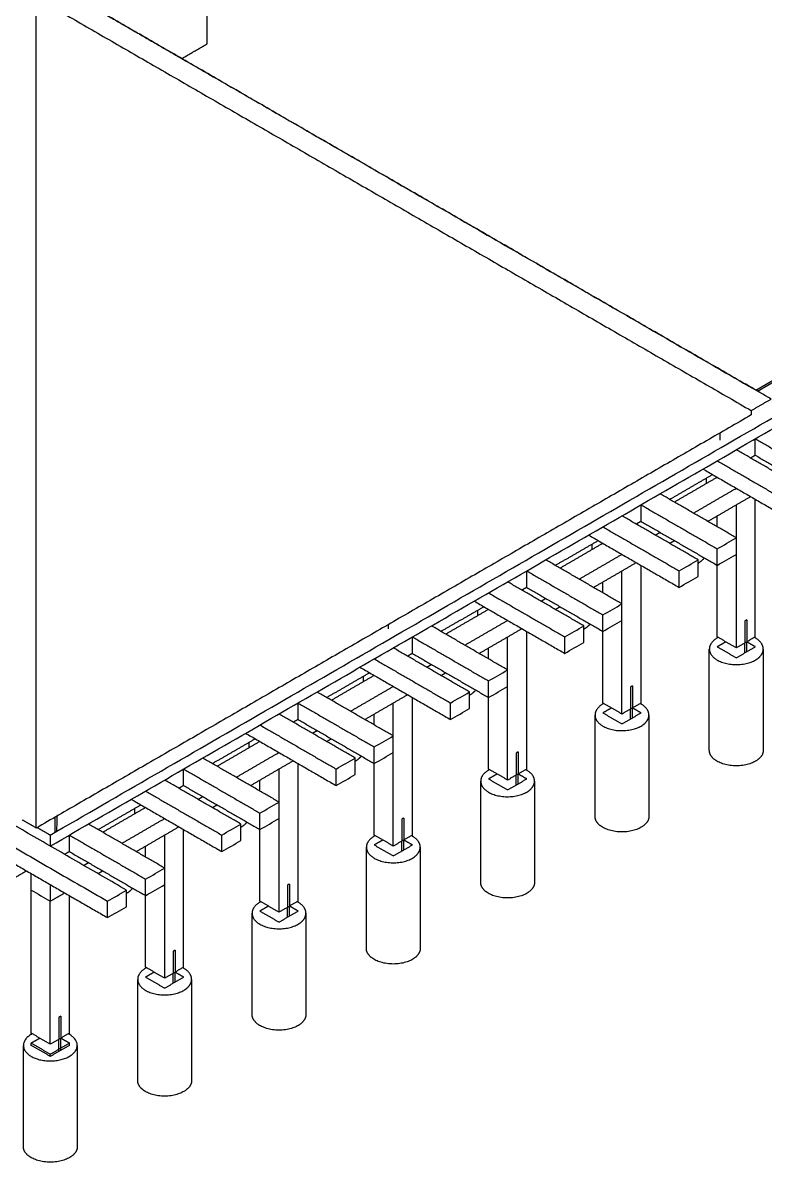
# Model space of a CAD drawing. Header units: centimetres. Extents: x 7653 to 15270, y 5751 to 14937.
# Drawn here: x 10951 to 11679, y 5751 to 6868 of the extents above; entities that cross this region are included whole.
import ezdxf

# ---------------------------------------------------------------- set-up
doc = ezdxf.new("R2010")
doc.units = ezdxf.units.CM
for name, color, linetype, true_color in [('Make2D$Visible$Curves$base', 7, 'Continuous', 0x000000), ('Make2D$Visible$Curves$estructura', 7, 'Continuous', 0x402a2a), ('Make2D$Visible$Curves$techo', 7, 'Continuous', 0x000000)]:
    doc.layers.add(name, color=color, linetype=linetype, true_color=true_color)

msp = doc.modelspace()

# ---------------------------------------------------------------- linework, layer by layer
at = {"layer": 'Make2D$Visible$Curves$base'}
for points, degree in [([(10977.8, 6071.5), (12612.9, 7015.5), (14248, 7959.5)], 2), ([(10977.8, 6060.7), (11706.6, 6481.4), (12435.4, 6902.2)], 2), ([(10193, 6492.2), (10613.5, 6249.5), (11033.9, 6006.7)], 2), ([(11669.2, 6443.7), (11669.2, 6449.1), (11669.2, 6454.5), (11669.2, 6459.9)], 3), ([(11669.2, 6459.9), (11706.6, 6438.3), (11744, 6416.7)], 2), ([(11052.6, 6017.5), (10678.9, 6233.3), (10305.1, 6449.1)], 2), ([(11725.3, 6405.9), (11687.9, 6427.5), (11650.6, 6449.1)], 2), ([(11669.2, 6443.7), (11666.9, 6442.3), (11664.6, 6441)], 2), ([(11669.2, 6443.7), (11706.6, 6422.1), (11744, 6400.5)], 2), ([(11631.9, 6438.3), (11669.2, 6416.7), (11706.6, 6395.1)], 2), ([(11585.2, 6400.5), (11606.2, 6412.7), (11627.2, 6424.8)], 2), ([(11631.9, 6422.1), (11610.8, 6410), (11589.8, 6397.8)], 2), ([(11617.9, 6430.2), (11662.2, 6404.6), (11706.6, 6378.9)], 2), ([(11620.9, 6421.2), (11620.9, 6419.4), (11620.9, 6417.6), (11620.9, 6415.8)], 3), ([(11608.5, 6387), (11629.5, 6399.2), (11650.6, 6411.3)], 2), ([(11650.6, 6362.8), (11613.2, 6384.3), (11575.8, 6405.9)], 2), ([(11622.5, 6378.9), (11643.5, 6391.1), (11664.6, 6403.2)], 2), ([(11669.2, 6265.7), (11669.2, 6310.6), (11669.2, 6355.6), (11669.2, 6400.5)], 3), ([(11557.1, 6378.9), (11557.1, 6384.3), (11557.1, 6389.7), (11557.1, 6395.1)], 3), ([(11557.1, 6395.1), (11594.5, 6373.5), (11631.9, 6352)], 2), ([(11650.6, 6362.8), (11650.6, 6373.5), (11650.6, 6384.3), (11650.6, 6395.1)], 3), ([(11613.2, 6341.2), (11575.8, 6362.8), (11538.4, 6384.3)], 2), ([(11557.1, 6378.9), (11554.8, 6377.6), (11552.5, 6376.2)], 2), ([(11557.1, 6378.9), (11594.5, 6357.4), (11631.9, 6335.8)], 2), ([(11631.9, 6373.5), (11631.9, 6377.1), (11631.9, 6380.7), (11631.9, 6384.3)], 3), ([(11505.7, 6365.5), (11550.1, 6339.8), (11594.5, 6314.2)], 2), ([(11519.7, 6373.5), (11557.1, 6352), (11594.5, 6330.4)], 2), ([(11571.1, 6365.5), (11573.5, 6366.8), (11575.8, 6368.2)], 2), ([(11473, 6335.8), (11494.1, 6347.9), (11515.1, 6360.1)], 2), ([(11519.8, 6357.4), (11498.7, 6345.2), (11477.7, 6333.1)], 2), ([(11508.8, 6356.4), (11508.8, 6354.6), (11508.8, 6352.8), (11508.8, 6351)], 3), ([(11585.2, 6357.4), (11587.5, 6358.7), (11589.8, 6360.1)], 2), ([(11631.9, 6352), (11638.1, 6355.6), (11644.3, 6359.2), (11650.6, 6362.8)], 3), ([(11650.6, 6346.6), (11650.6, 6354.7), (11650.6, 6362.8)], 2), ([(11496.4, 6322.3), (11517.4, 6334.4), (11538.4, 6346.6)], 2), ([(11631.9, 6335.8), (11631.9, 6343.9), (11631.9, 6352)], 2), ([(11631.9, 6335.8), (11638.1, 6339.4), (11644.3, 6343), (11650.6, 6346.6)], 3), ([(11650.6, 6254.9), (11650.6, 6285.4), (11650.6, 6316), (11650.6, 6346.6)], 3), ([(11538.4, 6298), (11501.1, 6319.6), (11463.7, 6341.2)], 2), ([(11510.4, 6314.2), (11531.4, 6326.3), (11552.5, 6338.5)], 2), ([(11557.1, 6200.9), (11557.1, 6245.9), (11557.1, 6290.8), (11557.1, 6335.8)], 3), ([(11594.5, 6330.4), (11600.7, 6334), (11607, 6337.6), (11613.2, 6341.2)], 3), ([(11613.2, 6325), (11613.2, 6333.1), (11613.2, 6341.2)], 2), ([(11631.9, 6265.7), (11631.9, 6289), (11631.9, 6312.4), (11631.9, 6335.8)], 3), ([(11445, 6314.2), (11445, 6319.6), (11445, 6325), (11445, 6330.4)], 3), ([(11445, 6330.4), (11482.4, 6308.8), (11519.7, 6287.2)], 2), ([(11538.4, 6298), (11538.4, 6308.8), (11538.4, 6319.6), (11538.4, 6330.4)], 3), ([(11594.5, 6314.2), (11594.5, 6322.3), (11594.5, 6330.4)], 2), ([(11594.5, 6314.2), (11600.7, 6317.8), (11607, 6321.4), (11613.2, 6325)], 3), ([(11501.1, 6276.5), (11463.7, 6298), (11426.3, 6319.6)], 2), ([(11445, 6314.2), (11442.7, 6312.9), (11440.3, 6311.5)], 2), ([(11445, 6314.2), (11482.4, 6292.6), (11519.7, 6271.1)], 2), ([(11519.7, 6308.8), (11519.7, 6312.4), (11519.7, 6316), (11519.7, 6319.6)], 3), ([(11393.6, 6300.7), (11438, 6275.1), (11482.4, 6249.5)], 2), ([(11407.6, 6308.8), (11445, 6287.2), (11482.4, 6265.7)], 2), ([(11459, 6300.7), (11461.4, 6302.1), (11463.7, 6303.4)], 2), ([(11519.7, 6287.2), (11526, 6290.8), (11532.2, 6294.4), (11538.4, 6298)], 3), ([(11538.4, 6281.8), (11538.4, 6289.9), (11538.4, 6298)], 2), ([(11360.9, 6271.1), (11381.9, 6283.2), (11403, 6295.3)], 2), ([(11407.6, 6292.6), (11386.6, 6280.5), (11365.6, 6268.4)], 2), ([(11396.7, 6291.7), (11396.7, 6289.9), (11396.7, 6288.1), (11396.7, 6286.3)], 3), ([(11473, 6292.6), (11475.4, 6294), (11477.7, 6295.3)], 2), ([(11519.7, 6271.1), (11519.7, 6279.1), (11519.7, 6287.2)], 2), ([(11426.3, 6233.3), (11388.9, 6254.9), (11351.6, 6276.5)], 2), ([(11384.3, 6257.6), (11405.3, 6269.7), (11426.3, 6281.8)], 2), ([(11482.4, 6265.7), (11488.6, 6269.3), (11494.8, 6272.9), (11501.1, 6276.5)], 3), ([(11501.1, 6260.3), (11501.1, 6268.4), (11501.1, 6276.5)], 2), ([(11519.7, 6271.1), (11526, 6274.7), (11532.2, 6278.2), (11538.4, 6281.8)], 3), ([(11538.4, 6190.1), (11538.4, 6220.7), (11538.4, 6251.3), (11538.4, 6281.8)], 3), ([(11660.8, 6282.4), (11660.2, 6282), (11659.6, 6281.7), (11659, 6281.3)], 3), ([(11659, 6281.3), (11659, 6270.5), (11659, 6259.7)], 2), ([(11660.8, 6282.4), (11660.8, 6271.6), (11660.8, 6260.8)], 2), ([(11332.9, 6265.7), (11370.3, 6244.1), (11407.6, 6222.5)], 2), ([(11332.9, 6249.5), (11332.9, 6254.9), (11332.9, 6260.3), (11332.9, 6265.7)], 3), ([(11398.3, 6249.5), (11419.3, 6261.6), (11440.3, 6273.8)], 2), ([(11426.3, 6233.3), (11426.3, 6244.1), (11426.3, 6254.9), (11426.3, 6265.7)], 3), ([(11445, 6136.2), (11445, 6181.2), (11445, 6226.1), (11445, 6271.1)], 3), ([(11482.4, 6249.5), (11482.4, 6257.6), (11482.4, 6265.7)], 2), ([(11519.7, 6200.9), (11519.7, 6224.3), (11519.7, 6247.7), (11519.7, 6271.1)], 3), ([(11650.6, 6254.9), (11641.2, 6260.3), (11631.9, 6265.7)], 2), ([(11669.2, 6265.7), (11659.9, 6260.3), (11650.6, 6254.9)], 2), ([(11388.9, 6211.7), (11351.6, 6233.3), (11314.2, 6254.9)], 2), ([(11407.6, 6244.1), (11407.6, 6247.7), (11407.6, 6251.3), (11407.6, 6254.9)], 3), ([(11482.4, 6249.5), (11488.6, 6253.1), (11494.8, 6256.7), (11501.1, 6260.3)], 3), ([(11624.1, 6154.5), (11624.1, 6187.6), (11624.1, 6220.7), (11624.1, 6253.8)], 3), ([(11640.3, 6260.8), (11636.1, 6258.4), (11631.9, 6256)], 2), ([(11631.9, 6256), (11641.2, 6250.6), (11650.6, 6245.2)], 2), ([(11650.6, 6245.2), (11659.9, 6250.6), (11669.2, 6256)], 2), ([(11659, 6250), (11659, 6254.9), (11659, 6259.7)], 2), ([(11669.2, 6256), (11665, 6258.4), (11660.8, 6260.8)], 2), ([(11660.8, 6251.1), (11660.8, 6256), (11660.8, 6260.8)], 2), ([(11677, 6253.8), (11677, 6220.7), (11677, 6187.6), (11677, 6154.5)], 3), ([(11295.5, 6244.1), (11332.9, 6222.5), (11370.3, 6200.9)], 2), ([(11332.9, 6249.5), (11330.6, 6248.1), (11328.2, 6246.8)], 2), ([(11332.9, 6249.5), (11370.3, 6227.9), (11407.6, 6206.3)], 2), ([(11281.5, 6236), (11325.9, 6210.4), (11370.3, 6184.7)], 2), ([(11346.9, 6236), (11349.2, 6237.3), (11351.6, 6238.7)], 2), ([(11407.6, 6222.5), (11413.9, 6226.1), (11420.1, 6229.7), (11426.3, 6233.3)], 3), ([(11426.3, 6217.1), (11426.3, 6225.2), (11426.3, 6233.3)], 2), ([(11248.8, 6206.3), (11269.8, 6218.5), (11290.8, 6230.6)], 2), ([(11295.5, 6227.9), (11274.5, 6215.8), (11253.5, 6203.6)], 2), ([(11284.6, 6227), (11284.6, 6225.2), (11284.6, 6223.4), (11284.6, 6221.6)], 3), ([(11360.9, 6227.9), (11363.3, 6229.3), (11365.6, 6230.6)], 2), ([(11407.6, 6206.3), (11407.6, 6214.4), (11407.6, 6222.5)], 2), ([(11314.2, 6168.6), (11276.8, 6190.1), (11239.5, 6211.7)], 2), ([(11272.2, 6192.8), (11293.2, 6205), (11314.2, 6217.1)], 2), ([(11286.2, 6184.7), (11307.2, 6196.9), (11328.2, 6209)], 2), ([(11370.3, 6200.9), (11376.5, 6204.5), (11382.7, 6208.1), (11388.9, 6211.7)], 3), ([(11388.9, 6195.5), (11388.9, 6203.6), (11388.9, 6211.7)], 2), ([(11407.6, 6206.3), (11413.9, 6209.9), (11420.1, 6213.5), (11426.3, 6217.1)], 3), ([(11426.3, 6125.4), (11426.3, 6156), (11426.3, 6186.5), (11426.3, 6217.1)], 3), ([(11548.7, 6217.7), (11548.1, 6217.3), (11547.5, 6216.9), (11546.8, 6216.6)], 3), ([(11546.8, 6216.6), (11546.8, 6205.8), (11546.8, 6195)], 2), ([(11548.7, 6217.7), (11548.7, 6206.9), (11548.7, 6196.1)], 2), ([(11220.8, 6184.7), (11220.8, 6190.1), (11220.8, 6195.5), (11220.8, 6200.9)], 3), ([(11220.8, 6200.9), (11258.1, 6179.4), (11295.5, 6157.8)], 2), ([(11314.2, 6168.6), (11314.2, 6179.4), (11314.2, 6190.1), (11314.2, 6200.9)], 3), ([(11332.9, 6071.5), (11332.9, 6116.4), (11332.9, 6161.4), (11332.9, 6206.3)], 3), ([(11370.3, 6184.7), (11370.3, 6192.8), (11370.3, 6200.9)], 2), ([(11407.6, 6136.2), (11407.6, 6159.6), (11407.6, 6182.9), (11407.6, 6206.3)], 3), ([(11538.4, 6190.1), (11529.1, 6195.5), (11519.7, 6200.9)], 2), ([(11557.1, 6200.9), (11547.8, 6195.5), (11538.4, 6190.1)], 2), ([(11276.8, 6147), (11239.5, 6168.6), (11202.1, 6190.1)], 2), ([(11295.5, 6179.4), (11295.5, 6182.9), (11295.5, 6186.5), (11295.5, 6190.1)], 3), ([(11370.3, 6184.7), (11376.5, 6188.3), (11382.7, 6191.9), (11388.9, 6195.5)], 3), ([(11512, 6089.8), (11512, 6122.9), (11512, 6156), (11512, 6189.1)], 3), ([(11528.2, 6196.1), (11524, 6193.6), (11519.7, 6191.2)], 2), ([(11519.7, 6191.2), (11529.1, 6185.8), (11538.4, 6180.4)], 2), ([(11538.4, 6180.4), (11547.8, 6185.8), (11557.1, 6191.2)], 2), ([(11546.8, 6185.3), (11546.8, 6190.1), (11546.8, 6195)], 2), ([(11557.1, 6191.2), (11552.9, 6193.6), (11548.7, 6196.1)], 2), ([(11548.7, 6186.4), (11548.7, 6191.2), (11548.7, 6196.1)], 2), ([(11564.9, 6189.1), (11564.9, 6156), (11564.9, 6122.9), (11564.9, 6089.8)], 3), ([(11183.4, 6179.4), (11220.8, 6157.8), (11258.1, 6136.2)], 2), ([(11220.8, 6184.7), (11218.4, 6183.4), (11216.1, 6182.1)], 2), ([(11220.8, 6184.7), (11258.1, 6163.2), (11295.5, 6141.6)], 2), ([(11136.7, 6141.6), (11157.7, 6153.7), (11178.7, 6165.9)], 2), ([(11169.4, 6171.3), (11213.8, 6145.6), (11258.1, 6120)], 2), ([(11234.8, 6171.3), (11237.1, 6172.6), (11239.5, 6174)], 2), ([(11248.8, 6163.2), (11251.1, 6164.5), (11253.5, 6165.9)], 2), ([(11295.5, 6157.8), (11301.7, 6161.4), (11308, 6165), (11314.2, 6168.6)], 3), ([(11314.2, 6152.4), (11314.2, 6160.5), (11314.2, 6168.6)], 2), ([(11183.4, 6163.2), (11162.4, 6151), (11141.4, 6138.9)], 2), ([(11172.4, 6162.2), (11172.4, 6160.4), (11172.4, 6158.6), (11172.4, 6156.9)], 3), ([(11295.5, 6141.6), (11295.5, 6149.7), (11295.5, 6157.8)], 2), ([(11436.6, 6152.9), (11436, 6152.6), (11435.3, 6152.2), (11434.7, 6151.8)], 3), ([(11436.6, 6152.9), (11436.6, 6142.1), (11436.6, 6131.3)], 2), ([(11202.1, 6103.8), (11164.7, 6125.4), (11127.3, 6147)], 2), ([(11160, 6128.1), (11181.1, 6140.2), (11202.1, 6152.4)], 2), ([(11174.1, 6120), (11195.1, 6132.2), (11216.1, 6144.3)], 2), ([(11220.8, 6006.7), (11220.8, 6051.7), (11220.8, 6096.6), (11220.8, 6141.6)], 3), ([(11258.1, 6136.2), (11264.4, 6139.8), (11270.6, 6143.4), (11276.8, 6147)], 3), ([(11276.8, 6130.8), (11276.8, 6138.9), (11276.8, 6147)], 2), ([(11295.5, 6141.6), (11301.7, 6145.2), (11308, 6148.8), (11314.2, 6152.4)], 3), ([(11295.5, 6071.5), (11295.5, 6094.8), (11295.5, 6118.2), (11295.5, 6141.6)], 3), ([(11314.2, 6060.7), (11314.2, 6091.2), (11314.2, 6121.8), (11314.2, 6152.4)], 3), ([(11434.7, 6151.8), (11434.7, 6141.1), (11434.7, 6130.3)], 2), ([(11108.6, 6120), (11108.6, 6125.4), (11108.6, 6130.8), (11108.6, 6136.2)], 3), ([(11108.6, 6136.2), (11146, 6114.6), (11183.4, 6093)], 2), ([(11202.1, 6103.8), (11202.1, 6114.6), (11202.1, 6125.4), (11202.1, 6136.2)], 3), ([(11258.1, 6120), (11258.1, 6128.1), (11258.1, 6136.2)], 2), ([(11258.1, 6120), (11264.4, 6123.6), (11270.6, 6127.2), (11276.8, 6130.8)], 3), ([(11426.3, 6125.4), (11417, 6130.8), (11407.6, 6136.2)], 2), ([(11416, 6131.3), (11411.8, 6128.9), (11407.6, 6126.5)], 2), ([(11445, 6136.2), (11435.7, 6130.8), (11426.3, 6125.4)], 2), ([(11434.7, 6120.6), (11434.7, 6125.4), (11434.7, 6130.3)], 2), ([(11445, 6126.5), (11440.8, 6128.9), (11436.6, 6131.3)], 2), ([(11436.6, 6121.6), (11436.6, 6126.5), (11436.6, 6131.3)], 2), ([(11164.7, 6082.3), (11127.3, 6103.8), (11090, 6125.4)], 2), ([(11108.6, 6120), (11106.3, 6118.7), (11104, 6117.3)], 2), ([(11108.6, 6120), (11146, 6098.4), (11183.4, 6076.9)], 2), ([(11183.4, 6114.6), (11183.4, 6118.2), (11183.4, 6121.8), (11183.4, 6125.4)], 3), ([(11399.9, 6025.1), (11399.9, 6058.2), (11399.9, 6091.2), (11399.9, 6124.3)], 3), ([(11407.6, 6126.5), (11417, 6121.1), (11426.3, 6115.7)], 2), ([(11426.3, 6115.7), (11435.7, 6121.1), (11445, 6126.5)], 2), ([(11452.7, 6124.3), (11452.7, 6091.2), (11452.7, 6058.2), (11452.7, 6025.1)], 3), ([(11071.3, 6114.6), (11108.6, 6093), (11146, 6071.5)], 2), ([(11122.7, 6106.5), (11125, 6107.9), (11127.3, 6109.2)], 2), ([(11024.6, 6076.9), (11045.6, 6089), (11066.6, 6101.1)], 2), ([(11071.3, 6098.4), (11050.3, 6086.3), (11029.2, 6074.2)], 2), ([(11057.3, 6106.5), (11101.6, 6080.9), (11146, 6055.3)], 2), ([(11060.3, 6097.5), (11060.3, 6095.7), (11060.3, 6093.9), (11060.3, 6092.1)], 3), ([(11136.7, 6098.4), (11139, 6099.8), (11141.4, 6101.1)], 2), ([(11183.4, 6093), (11189.6, 6096.6), (11195.9, 6100.2), (11202.1, 6103.8)], 3), ([(11202.1, 6087.7), (11202.1, 6095.7), (11202.1, 6103.8)], 2), ([(11047.9, 6063.4), (11068.9, 6075.5), (11090, 6087.7)], 2), ([(11183.4, 6076.9), (11183.4, 6085), (11183.4, 6093)], 2), ([(11183.4, 6076.9), (11189.6, 6080.5), (11195.9, 6084.1), (11202.1, 6087.7)], 3), ([(11202.1, 5995.9), (11202.1, 6026.5), (11202.1, 6057.1), (11202.1, 6087.7)], 3), ([(11324.5, 6088.2), (11323.9, 6087.8), (11323.2, 6087.5), (11322.6, 6087.1)], 3), ([(11322.6, 6087.1), (11322.6, 6076.3), (11322.6, 6065.5)], 2), ([(11324.5, 6088.2), (11324.5, 6077.4), (11324.5, 6066.6)], 2), ([(10965, 6078.9), (10971.4, 6075.2), (10977.8, 6071.5)], 2), ([(11090, 6039.1), (11052.6, 6060.7), (11015.2, 6082.3)], 2), ([(11061.9, 6055.3), (11083, 6067.4), (11104, 6079.6)], 2), ([(11108.6, 5942), (11108.6, 5987), (11108.6, 6031.9), (11108.6, 6076.9)], 3), ([(11146, 6071.5), (11152.3, 6075.1), (11158.5, 6078.7), (11164.7, 6082.3)], 3), ([(11164.7, 6066.1), (11164.7, 6074.2), (11164.7, 6082.3)], 2), ([(11183.4, 6006.7), (11183.4, 6030.1), (11183.4, 6053.5), (11183.4, 6076.9)], 3), ([(10977.8, 6071.5), (10977.8, 6066.1), (10977.8, 6060.7)], 2), ([(10996.5, 6055.3), (10996.5, 6060.7), (10996.5, 6066.1), (10996.5, 6071.5)], 3), ([(10996.5, 6071.5), (11033.9, 6049.9), (11071.3, 6028.3)], 2), ([(11090, 6039.1), (11090, 6049.9), (11090, 6060.7), (11090, 6071.5)], 3), ([(11146, 6055.3), (11146, 6063.4), (11146, 6071.5)], 2), ([(11146, 6055.3), (11152.3, 6058.9), (11158.5, 6062.5), (11164.7, 6066.1)], 3), ([(11314.2, 6060.7), (11304.9, 6066.1), (11295.5, 6071.5)], 2), ([(11303.9, 6066.6), (11299.7, 6064.2), (11295.5, 6061.8)], 2), ([(11332.9, 6071.5), (11323.5, 6066.1), (11314.2, 6060.7)], 2), ([(11322.6, 6055.8), (11322.6, 6060.7), (11322.6, 6065.5)], 2), ([(11332.9, 6061.8), (11328.7, 6064.2), (11324.5, 6066.6)], 2), ([(11324.5, 6056.9), (11324.5, 6061.8), (11324.5, 6066.6)], 2), ([(10996.5, 6055.3), (10994.2, 6053.9), (10991.9, 6052.6)], 2), ([(10996.5, 6055.3), (11033.9, 6033.7), (11071.3, 6012.1)], 2), ([(11071.3, 6049.9), (11071.3, 6053.5), (11071.3, 6057.1), (11071.3, 6060.7)], 3), ([(11287.8, 5960.3), (11287.8, 5993.4), (11287.8, 6026.5), (11287.8, 6059.6)], 3), ([(11295.5, 6061.8), (11304.9, 6056.4), (11314.2, 6051)], 2), ([(11314.2, 6051), (11323.5, 6056.4), (11332.9, 6061.8)], 2), ([(11340.6, 6059.6), (11340.6, 6026.5), (11340.6, 5993.4), (11340.6, 5960.3)], 3), ([(10940.5, 6044.5), (10987.2, 6017.5), (11033.9, 5990.6)], 2), ([(11010.5, 6041.8), (11012.9, 6043.1), (11015.2, 6044.5)], 2), ([(10940.5, 6028.3), (10947.5, 6032.4), (10954.5, 6036.4)], 2), ([(10959.2, 6017.5), (10959.2, 6025.6), (10959.2, 6033.7)], 2), ([(11024.6, 6033.7), (11026.9, 6035.1), (11029.2, 6036.4)], 2), ([(11071.3, 6028.3), (11077.5, 6031.9), (11083.7, 6035.5), (11090, 6039.1)], 3), ([(11090, 6022.9), (11090, 6031), (11090, 6039.1)], 2), ([(10977.8, 6022.9), (10977.8, 6014.8), (10977.8, 6006.7)], 2), ([(11071.3, 6012.1), (11071.3, 6020.2), (11071.3, 6028.3)], 2), ([(11071.3, 6012.1), (11077.5, 6015.7), (11083.7, 6019.3), (11090, 6022.9)], 3), ([(11090, 5931.2), (11090, 5961.8), (11090, 5992.3), (11090, 6022.9)], 3), ([(11212.4, 6023.5), (11211.7, 6023.1), (11211.1, 6022.7), (11210.5, 6022.4)], 3), ([(11210.5, 6022.4), (11210.5, 6011.6), (11210.5, 6000.8)], 2), ([(11212.4, 6023.5), (11212.4, 6012.7), (11212.4, 6001.9)], 2), ([(10959.2, 6017.5), (10965.4, 6013.9), (10971.6, 6010.3), (10977.8, 6006.7)], 3), ([(10959.2, 5877.3), (10959.2, 5924), (10959.2, 5970.8), (10959.2, 6017.5)], 3), ([(10977.8, 6006.7), (10984.9, 6010.8), (10991.9, 6014.8)], 2), ([(10996.5, 5877.3), (10996.5, 5922.2), (10996.5, 5967.2), (10996.5, 6012.1)], 3), ([(11033.9, 6006.7), (11040.1, 6010.3), (11046.4, 6013.9), (11052.6, 6017.5)], 3), ([(11052.6, 6001.3), (11052.6, 6009.4), (11052.6, 6017.5)], 2), ([(11071.3, 5942), (11071.3, 5965.4), (11071.3, 5988.8), (11071.3, 6012.1)], 3), ([(10977.8, 5866.5), (10977.8, 5913.2), (10977.8, 5960), (10977.8, 6006.7)], 3), ([(11033.9, 5990.6), (11033.9, 5998.6), (11033.9, 6006.7)], 2), ([(11033.9, 5990.6), (11040.1, 5994.1), (11046.4, 5997.7), (11052.6, 6001.3)], 3), ([(11202.1, 5995.9), (11192.7, 6001.3), (11183.4, 6006.7)], 2), ([(11191.8, 6001.9), (11187.6, 5999.5), (11183.4, 5997)], 2), ([(11183.4, 5997), (11192.7, 5991.6), (11202.1, 5986.2)], 2), ([(11220.8, 6006.7), (11211.4, 6001.3), (11202.1, 5995.9)], 2), ([(11202.1, 5986.2), (11211.4, 5991.6), (11220.8, 5997)], 2), ([(11210.5, 5991.1), (11210.5, 5995.9), (11210.5, 6000.8)], 2), ([(11220.8, 5997), (11216.6, 5999.5), (11212.4, 6001.9)], 2), ([(11212.4, 5992.2), (11212.4, 5997), (11212.4, 6001.9)], 2), ([(11175.7, 5895.6), (11175.7, 5928.7), (11175.7, 5961.8), (11175.7, 5994.9)], 3), ([(11228.5, 5994.9), (11228.5, 5961.8), (11228.5, 5928.7), (11228.5, 5895.6)], 3), ([(11100.2, 5958.7), (11099.6, 5958.4), (11099, 5958), (11098.4, 5957.6)], 3), ([(11098.4, 5957.6), (11098.4, 5946.9), (11098.4, 5936.1)], 2), ([(11100.2, 5958.7), (11100.2, 5947.9), (11100.2, 5937.1)], 2), ([(11090, 5931.2), (11080.6, 5936.6), (11071.3, 5942)], 2), ([(11108.6, 5942), (11099.3, 5936.6), (11090, 5931.2)], 2), ([(11063.5, 5830.9), (11063.5, 5864), (11063.5, 5897.1), (11063.5, 5930.1)], 3), ([(11079.7, 5937.2), (11075.5, 5934.7), (11071.3, 5932.3)], 2), ([(11071.3, 5932.3), (11080.6, 5926.9), (11090, 5921.5)], 2), ([(11079.7, 5937.2), (11079.7, 5937.2), (11079.7, 5937.1)], 2), ([(11090, 5921.5), (11099.3, 5926.9), (11108.6, 5932.3)], 2), ([(11098.4, 5926.4), (11098.4, 5931.2), (11098.4, 5936.1)], 2), ([(11108.6, 5932.3), (11104.4, 5934.7), (11100.2, 5937.1)], 2), ([(11100.2, 5927.4), (11100.2, 5932.3), (11100.2, 5937.1)], 2), ([(11116.4, 5930.1), (11116.4, 5897.1), (11116.4, 5864), (11116.4, 5830.9)], 3), ([(10988.1, 5894), (10987.5, 5893.6), (10986.9, 5893.3), (10986.3, 5892.9)], 3), ([(10986.3, 5892.9), (10986.3, 5882.1), (10986.3, 5871.3)], 2), ([(10988.1, 5894), (10988.1, 5883.2), (10988.1, 5872.4)], 2), ([(10977.8, 5866.5), (10968.5, 5871.9), (10959.2, 5877.3)], 2), ([(10996.5, 5877.3), (10987.2, 5871.9), (10977.8, 5866.5)], 2), ([(10951.4, 5766.2), (10951.4, 5799.2), (10951.4, 5832.3), (10951.4, 5865.4)], 3), ([(10967.6, 5872.4), (10963.4, 5870), (10959.2, 5867.6)], 2), ([(10959.2, 5867.6), (10968.5, 5862.2), (10977.8, 5856.8)], 2), ([(10959.2, 5865.4), (10959.2, 5866.5), (10959.2, 5867.6)], 2), ([(10977.8, 5854.6), (10968.5, 5860), (10959.2, 5865.4)], 2), ([(10977.8, 5856.8), (10987.2, 5862.2), (10996.5, 5867.6)], 2), ([(10996.5, 5865.4), (10987.2, 5860), (10977.8, 5854.6)], 2), ([(10986.3, 5859.5), (10986.3, 5865.4), (10986.3, 5871.3)], 2), ([(10996.5, 5867.6), (10992.3, 5870), (10988.1, 5872.4)], 2), ([(10988.1, 5860.6), (10988.1, 5866.5), (10988.1, 5872.4)], 2), ([(10996.5, 5865.4), (10996.5, 5866.5), (10996.5, 5867.6)], 2), ([(11004.3, 5865.4), (11004.3, 5832.3), (11004.3, 5799.2), (11004.3, 5766.2)], 3), ([(10977.8, 5854.6), (10977.8, 5855.7), (10977.8, 5856.8)], 2)]:
    msp.add_open_spline(points, degree=degree, dxfattribs=at)
for points, weights in [([(11619.1, 6343.2), (11617.1, 6340.2), (11613.2, 6337.9)], [0.884053636012, 0.92037580269, 0.999953352205]), ([(11507, 6278.4), (11505, 6275.5), (11501.1, 6273.2)], [0.884091327406, 0.920414518745, 0.999942142563]), ([(11624.1, 6253.8), (11624.1, 6247.5), (11631.9, 6243)], [0.853553390593, 0.853553390593, 1]), ([(11394.9, 6213.7), (11392.8, 6210.7), (11388.9, 6208.5)], [0.88405621735, 0.920372301664, 0.999925623971]), ([(11512, 6189.1), (11512, 6182.7), (11519.7, 6178.3)], [0.853553390593, 0.853553390593, 1]), ([(11282.7, 6149), (11280.7, 6146), (11276.8, 6143.8)], [0.884091327405, 0.920420475944, 0.999968229644]), ([(11399.9, 6124.3), (11399.9, 6118), (11407.6, 6113.5)], [0.853553390593, 0.853553390593, 1]), ([(11170.6, 6084.2), (11168.6, 6081.3), (11164.7, 6079)], [0.884041044569, 0.920357315743, 0.999932787938]), ([(11287.8, 6059.6), (11287.8, 6053.3), (11295.5, 6048.8)], [0.853553390593, 0.853553390593, 1]), ([(11058.5, 6019.5), (11056.5, 6016.5), (11052.6, 6014.3)], [0.884089071572, 0.920419642158, 0.999975394459]), ([(11175.7, 5994.9), (11175.7, 5988.5), (11183.4, 5984.1)], [0.853553390593, 0.853553390593, 1]), ([(11063.5, 5930.1), (11063.5, 5923.8), (11071.3, 5919.3)], [0.853553390593, 0.853553390593, 1])]:
    msp.add_rational_spline(points, weights, degree=2, dxfattribs=at)
for points, weights, knots in [([(11632.8, 6265.1), (11632.3, 6264.9), (11631.9, 6264.6), (11624.1, 6260.1), (11624.1, 6253.8)], [0.980201430877, 0.989741408009, 1, 0.853553390593, 0.853553390593], [1.18599, 1.18599, 1.18599, 1.2, 1.2, 1.4, 1.4, 1.4]), ([(11677, 6253.8), (11677, 6260.1), (11669.2, 6264.6), (11668.8, 6264.9), (11668.3, 6265.1)], [0.853553390593, 0.853553390593, 1, 0.989744446938, 0.980207083044], [0.6, 0.6, 0.6, 0.8, 0.8, 0.8140059, 0.8140059, 0.8140059]), ([(11631.9, 6243), (11650.6, 6232.2), (11669.2, 6243), (11677, 6247.5), (11677, 6253.8)], [1, 0.707106781187, 1, 0.853553390593, 0.853553390593], [0, 0, 0, 0.4, 0.4, 0.6, 0.6, 0.6]), ([(11520.7, 6200.4), (11520.2, 6200.1), (11519.7, 6199.9), (11512, 6195.4), (11512, 6189.1)], [0.980169944196, 0.989724477722, 1, 0.853553390593, 0.853553390593], [1.1859669, 1.1859669, 1.1859669, 1.2, 1.2, 1.4, 1.4, 1.4]), ([(11564.9, 6189.1), (11564.9, 6195.4), (11557.1, 6199.9), (11556.7, 6200.1), (11556.2, 6200.4)], [0.853553390593, 0.853553390593, 1, 0.989757179531, 0.980230766029], [0.6, 0.6, 0.6, 0.8, 0.8, 0.8139885, 0.8139885, 0.8139885]), ([(11519.7, 6178.3), (11538.4, 6167.5), (11557.1, 6178.3), (11564.9, 6182.7), (11564.9, 6189.1)], [1, 0.707106781187, 1, 0.853553390593, 0.853553390593], [0, 0, 0, 0.4, 0.4, 0.6, 0.6, 0.6]), ([(11677, 6154.5), (11677, 6148.2), (11669.2, 6143.8), (11650.6, 6133), (11631.9, 6143.8), (11624.1, 6148.2), (11624.1, 6154.5)], [0.853553410652, 0.853607590156, 1, 0.707106781187, 1, 0.853539685211, 0.853553391876], [-2.199926, -2.199926, -2.199926, -2, -2, -1.6, -1.6, -1.3999813, -1.3999813, -1.3999813]), ([(11408.6, 6135.6), (11408.1, 6135.4), (11407.6, 6135.1), (11399.9, 6130.7), (11399.9, 6124.3)], [0.980191754731, 0.9897362054, 1, 0.853553390593, 0.853553390593], [1.1859829, 1.1859829, 1.1859829, 1.2, 1.2, 1.4, 1.4, 1.4]), ([(11452.7, 6124.3), (11452.7, 6130.7), (11445, 6135.1), (11444.5, 6135.4), (11444, 6135.6)], [0.853553390593, 0.853553390593, 1, 0.989744446938, 0.980207083044], [0.6, 0.6, 0.6, 0.8, 0.8, 0.8140059, 0.8140059, 0.8140059]), ([(11407.6, 6113.5), (11426.3, 6102.8), (11445, 6113.5), (11452.7, 6118), (11452.7, 6124.3)], [1, 0.707106781187, 1, 0.853553390593, 0.853553390593], [0, 0, 0, 0.4, 0.4, 0.6, 0.6, 0.6]), ([(11564.9, 6089.8), (11564.9, 6083.5), (11557.1, 6079), (11538.4, 6068.2), (11519.7, 6079), (11512, 6083.5), (11512, 6089.8)], [0.853553410652, 0.853607590156, 1, 0.707106781187, 1, 0.853617645832, 0.853553418786], [-2.199926, -2.199926, -2.199926, -2, -2, -1.6, -1.6, -1.4000878, -1.4000878, -1.4000878]), ([(11296.5, 6070.9), (11296, 6070.7), (11295.5, 6070.4), (11287.8, 6065.9), (11287.8, 6059.6)], [0.98016572645, 0.989722209694, 1, 0.853553390593, 0.853553390593], [1.1859638, 1.1859638, 1.1859638, 1.2, 1.2, 1.4, 1.4, 1.4]), ([(11340.6, 6059.6), (11340.6, 6065.9), (11332.9, 6070.4), (11332.4, 6070.7), (11331.9, 6070.9)], [0.853553390593, 0.853553390593, 1, 0.989761094315, 0.980238048082], [0.6, 0.6, 0.6, 0.8, 0.8, 0.8139831, 0.8139831, 0.8139831]), ([(11295.5, 6048.8), (11314.2, 6038), (11332.9, 6048.8), (11340.6, 6053.3), (11340.6, 6059.6)], [1, 0.707106781187, 1, 0.853553390593, 0.853553390593], [0, 0, 0, 0.4, 0.4, 0.6, 0.6, 0.6]), ([(11452.7, 6025.1), (11452.7, 6018.8), (11445, 6014.3), (11426.3, 6003.5), (11407.6, 6014.3), (11399.9, 6018.8), (11399.9, 6025.1)], [0.853553410652, 0.853607590156, 1, 0.707106781187, 1, 0.853539685211, 0.853553391876], [-2.199926, -2.199926, -2.199926, -2, -2, -1.6, -1.6, -1.3999813, -1.3999813, -1.3999813]), ([(11184.4, 6006.2), (11183.9, 6005.9), (11183.4, 6005.7), (11175.7, 6001.2), (11175.7, 5994.9)], [0.980203577697, 0.98974256227, 1, 0.853553390593, 0.853553390593], [1.1859916, 1.1859916, 1.1859916, 1.2, 1.2, 1.4, 1.4, 1.4]), ([(11228.5, 5994.9), (11228.5, 6001.2), (11220.8, 6005.7), (11220.3, 6005.9), (11219.8, 6006.2)], [0.853553390593, 0.853553390593, 1, 0.989744446938, 0.980207083044], [0.6, 0.6, 0.6, 0.8, 0.8, 0.8140059, 0.8140059, 0.8140059]), ([(11183.4, 5984.1), (11202.1, 5973.3), (11220.8, 5984.1), (11228.5, 5988.5), (11228.5, 5994.9)], [1, 0.707106781187, 1, 0.853553390593, 0.853553390593], [0, 0, 0, 0.4, 0.4, 0.6, 0.6, 0.6]), ([(11340.6, 5960.3), (11340.6, 5954), (11332.9, 5949.6), (11314.2, 5938.8), (11295.5, 5949.6), (11287.8, 5954), (11287.8, 5960.3)], [0.853553410652, 0.853607590156, 1, 0.707106781187, 1, 0.853539685211, 0.853553391876], [-2.199926, -2.199926, -2.199926, -2, -2, -1.6, -1.6, -1.3999813, -1.3999813, -1.3999813]), ([(11072.2, 5941.5), (11071.7, 5941.2), (11071.3, 5940.9), (11063.5, 5936.5), (11063.5, 5930.1)], [0.980150597907, 0.989714074241, 1, 0.853553390593, 0.853553390593], [1.1859527, 1.1859527, 1.1859527, 1.2, 1.2, 1.4, 1.4, 1.4]), ([(11116.4, 5930.1), (11116.4, 5936.5), (11108.6, 5940.9), (11108.2, 5941.2), (11107.7, 5941.5)], [0.853553390593, 0.853553390593, 1, 0.989744446938, 0.980207083044], [0.6, 0.6, 0.6, 0.8, 0.8, 0.8140059, 0.8140059, 0.8140059]), ([(11071.3, 5919.3), (11090, 5908.6), (11108.6, 5919.3), (11116.4, 5923.8), (11116.4, 5930.1)], [1, 0.707106781187, 1, 0.853553390593, 0.853553390593], [0, 0, 0, 0.4, 0.4, 0.6, 0.6, 0.6]), ([(11228.5, 5895.6), (11228.5, 5889.3), (11220.8, 5884.8), (11202.1, 5874), (11183.4, 5884.8), (11175.7, 5889.3), (11175.7, 5895.6)], [0.853553410652, 0.853607590156, 1, 0.707106781187, 1, 0.853571187832, 0.853553392756], [-2.199926, -2.199926, -2.199926, -2, -2, -1.6, -1.6, -1.4000243, -1.4000243, -1.4000243]), ([(10960.1, 5876.7), (10959.6, 5876.5), (10959.2, 5876.2), (10940.5, 5865.4), (10959.2, 5854.6)], [0.980188444262, 0.989734425403, 1, 0.707106781187, 1], [1.1859805, 1.1859805, 1.1859805, 1.2, 1.2, 1.6, 1.6, 1.6]), ([(10959.2, 5854.6), (10977.8, 5843.8), (10996.5, 5854.6), (11015.2, 5865.4), (10996.5, 5876.2), (10996.1, 5876.5), (10995.6, 5876.7)], [1, 0.707106781187, 1, 0.707106781187, 1, 0.989744446938, 0.980207083044], [0, 0, 0, 0.4, 0.4, 0.8, 0.8, 0.8140059, 0.8140059, 0.8140059]), ([(11116.4, 5830.9), (11116.4, 5824.6), (11108.6, 5820.1), (11090, 5809.3), (11071.3, 5820.1), (11063.5, 5824.6), (11063.5, 5830.9)], [0.853553410652, 0.853607590156, 1, 0.707106781187, 1, 0.853612366338, 0.853553414343], [-2.199926, -2.199926, -2.199926, -2, -2, -1.6, -1.6, -1.4000805, -1.4000805, -1.4000805]), ([(11004.3, 5766.1), (11004.3, 5759.8), (10996.5, 5755.4), (10977.8, 5744.6), (10959.2, 5755.4), (10951.4, 5759.8), (10951.4, 5766.1)], [0.853553410652, 0.853607590156, 1, 0.707106781187, 1, 0.853617690905, 0.853553418826], [-2.199926, -2.199926, -2.199926, -2, -2, -1.6, -1.6, -1.4000878, -1.4000878, -1.4000878])]:
    msp.add_rational_spline(points, weights, degree=2, knots=knots, dxfattribs=at)
at = {"layer": 'Make2D$Visible$Curves$estructura'}
for points in [[(11669.8, 6507.5), (12095.7, 6753.4), (12728.7, 7118.9), (13228.4, 7407.4)], [(11671.5, 6506.5), (12099.2, 6753.4), (12734.4, 7120.1), (13233.9, 7408.5)], [(11296.8, 6270.3), (11296.8, 6270.4), (11296.8, 6270.4), (11296.8, 6270.5)], [(10982.4, 6089), (10982.4, 6085), (10982.3, 6079.5), (10982.2, 6074)], [(10984.2, 6088.6), (10984.1, 6084.2), (10984.1, 6079.6), (10984, 6075)], [(10984.2, 6090), (10984.2, 6089.6), (10984.2, 6089.1), (10984.2, 6088.6)]]:
    msp.add_open_spline(points, degree=3, dxfattribs=at)
for points, knots in [([(11634.4, 6465.4), (11634.4, 6464.1), (11634.4, 6461.8), (11634.4, 6459.4), (11634.4, 6458.4)], [0.3663003, 0.3663003, 0.3663003, 0.3663003, 0.5, 0.6051613, 0.6051613, 0.6051613, 0.6051613]), ([(11309.2, 6277.6), (11309.2, 6276.3), (11309.2, 6275.1), (11309.2, 6273.8), (11309.2, 6273.7), (11309.2, 6273.6), (11309.2, 6273.6)], [13.067334, 13.067334, 13.067334, 13.067334, 17.837904, 17.837904, 17.837904, 18.05737, 18.05737, 18.05737, 18.05737])]:
    msp.add_open_spline(points, degree=3, knots=knots, dxfattribs=at)
at = {"layer": 'Make2D$Visible$Curves$techo'}
for points in [[(11131.7, 6846.9), (11131.7, 6956.7), (11131.7, 7066.4)], [(10916.7, 6942.3), (11011.7, 6887.4), (11106.8, 6832.5)], [(11684.8, 6498.8), (11329.3, 6703.9), (10973.9, 6909.1)], [(10964.1, 6078.4), (10964.1, 6485.2), (10964.1, 6892.1)], [(10964.1, 6892.1), (11314.6, 6689.8), (11665.2, 6487.5)], [(11106.8, 6832.5), (11119.2, 6839.7), (11131.7, 6846.9)], [(11106.8, 6832.5), (11388.8, 6669.7), (11670.9, 6506.8)], [(11665.2, 6487.5), (11675, 6493.2), (11684.8, 6498.8)], [(11665.2, 6483.2), (11314.6, 6280.8), (10964.1, 6078.4)], [(11665.2, 6487.5), (11665.2, 6485.3), (11665.2, 6483.2)], [(10964.1, 6078.4), (10957.2, 6082.4), (10950.2, 6086.4)]]:
    msp.add_open_spline(points, degree=2, dxfattribs=at)

doc.saveas('drawing.dxf')
